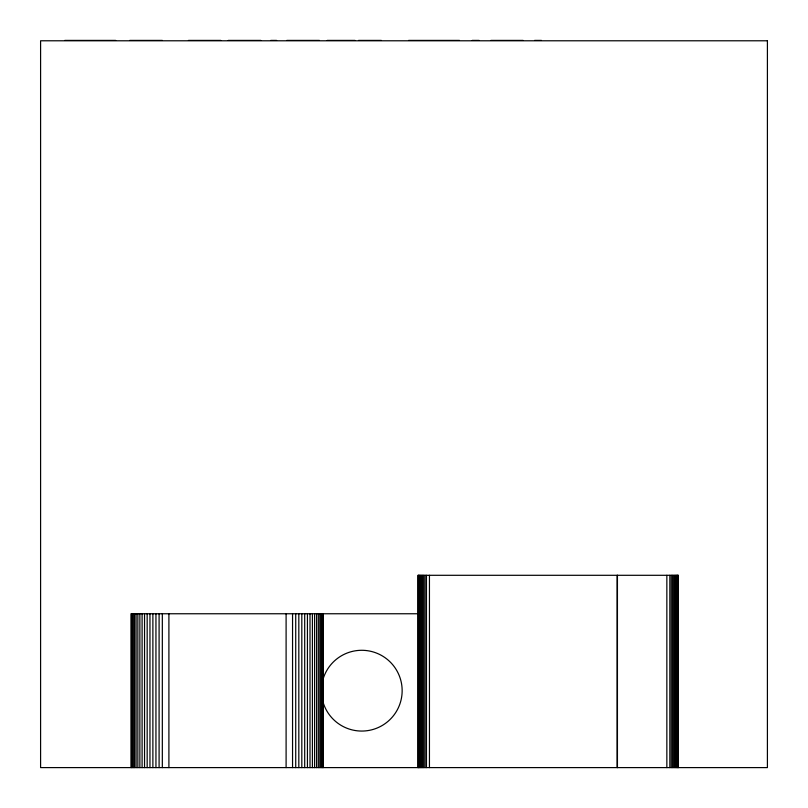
<?xml version="1.0" encoding="UTF-8"?>
<svg xmlns="http://www.w3.org/2000/svg" width="808" height="808" viewBox="0 0 808 808"><rect width="100%" height="100%" fill="white"/><g stroke="black" fill="none" stroke-linecap="round" stroke-linejoin="round"><path stroke-width="1.21" d="M64.781 40.4L115.665 40.4M129.755 40.4L162.337 40.4M188.446 40.4L220.766 40.4M228.26 40.4L260.832 40.4M270.771 40.4L276.609 40.4M286.83 40.4L319.413 40.4M327.21 40.4L355.035 40.4M358.52 40.4L381.326 40.4M408.596 40.4L459.479 40.4M472.195 40.4L479.083 40.4M490.89 40.4L523.079 40.4M534.573 40.4L541.461 40.4M417.756 613.757L130.997 613.757L130.997 767.6M678.397 767.6L678.397 575.296L417.938 575.296L417.938 767.6M678.003 575.296L678.003 767.6M677.518 575.296L677.518 767.6M676.851 575.296L676.851 767.6M676.013 575.296L676.013 767.6M675.013 575.296L675.013 767.6M673.882 575.296L673.882 767.6M672.63 575.296L672.63 767.6M671.276 575.296L671.276 767.6M669.842 575.296L669.842 767.6M666.852 575.296L666.852 767.6M617.433 575.296L617.433 767.6M617.16 575.296L617.16 767.6M429.442 575.296L429.442 767.6M426.462 575.296L426.462 767.6M425.038 575.296L425.038 767.6M423.685 575.296L423.685 767.6M422.433 575.296L422.433 767.6M421.301 575.296L421.301 767.6M420.311 575.296L420.311 767.6M419.473 575.296L419.473 767.6M418.807 575.296L418.807 767.6M418.332 575.296L418.332 767.6M323.301 613.757L323.301 767.6M322.735 613.757L322.735 767.6M322.038 613.757L322.038 767.6M321.059 613.757L321.059 767.6M319.816 613.757L319.816 767.6M318.322 613.757L318.322 767.6M316.574 613.757L316.574 767.6M314.595 613.757L314.595 767.6M312.403 613.757L312.403 767.6M310.009 613.757L310.009 767.6M307.434 613.757L307.434 767.6M304.697 613.757L304.697 767.6M301.818 613.757L301.818 767.6M298.819 613.757L298.819 767.6M295.728 613.757L295.728 767.6M292.557 613.757L292.557 767.6M286.103 613.757L286.103 767.6M168.902 613.757L168.902 767.6M162.327 613.757L162.327 767.6M159.095 613.757L159.095 767.6M155.944 613.757L155.944 767.6M152.884 613.757L152.884 767.6M149.955 613.757L149.955 767.6M147.167 613.757L147.167 767.6M144.541 613.757L144.541 767.6M142.097 613.757L142.097 767.6M139.865 613.757L139.865 767.6M137.855 613.757L137.855 767.6M136.077 613.757L136.077 767.6M134.552 613.757L134.552 767.6M133.29 613.757L133.29 767.6M132.29 613.757L132.29 767.6M131.573 613.757L131.573 767.6M322.756 680.225A40.38 40.38 0 0 1 384.931 657.601A40.38 40.38 0 0 1 384.931 723.756A40.38 40.38 0 0 1 322.756 701.132M767.408 40.784L40.592 40.784L40.592 767.6L767.408 767.6L767.408 40.784"/></g></svg>
